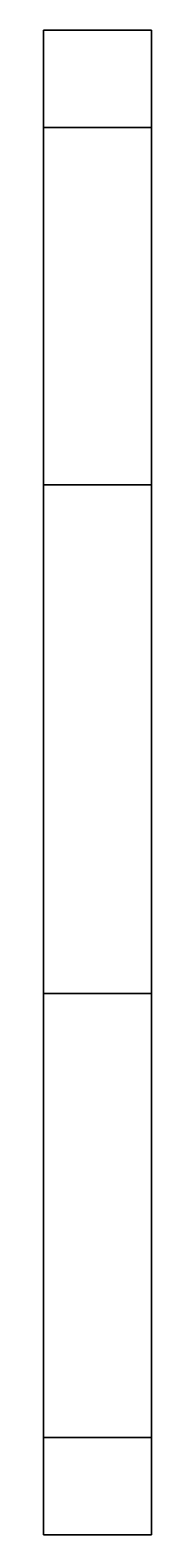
# Model space of a CAD drawing. Extents: x -0.025 to 0.025, y -0.37 to 0.325.
import ezdxf

# ---------------------------------------------------------------- set-up
doc = ezdxf.new("R2010")
doc.units = 0
doc.layers.add('BOGIE', color=5, linetype='CONTINUOUS')

msp = doc.modelspace()

# ---------------------------------------------------------------- linework, layer by layer
at = {"layer": 'BOGIE'}
for points in [[(-0.025, 0.325, 0.215), (-0.025, 0.325, 0.265), (0.025, 0.325, 0.265), (0.025, 0.325, 0.215)], [(-0.025, 0.28, 0.3), (-0.025, 0.325, 0.265), (-0.025, 0.325, 0.215), (-0.025, 0.28, 0.18)], [(0.025, 0.28, 0.3), (0.025, 0.325, 0.265), (-0.025, 0.325, 0.265), (-0.025, 0.28, 0.3)], [(-0.025, 0.28, 0.18), (-0.025, 0.325, 0.215), (0.025, 0.325, 0.215), (0.025, 0.28, 0.18)], [(0.025, 0.325, 0.215), (0.025, 0.325, 0.265), (0.025, 0.28, 0.3), (0.025, 0.28, 0.18)], [(-0.025, -0.325, 0.3), (-0.025, 0.28, 0.3), (-0.025, 0.28, 0.18), (-0.025, -0.325, 0.18)], [(-0.025, -0.325, 0.18), (-0.025, 0.28, 0.18), (0.025, 0.28, 0.18), (0.025, -0.325, 0.18)], [(-0.025, -0.12, 0.375), (-0.025, 0.115, 0.375), (-0.025, 0.28, 0.3), (-0.025, -0.325, 0.3)], [(-0.025, 0.28, 0.3), (-0.025, 0.115, 0.375), (0.025, 0.115, 0.375), (0.025, 0.28, 0.3)], [(0.025, 0.28, 0.18), (0.025, 0.28, 0.3), (0.025, -0.325, 0.3), (0.025, -0.325, 0.18)], [(0.025, 0.28, 0.3), (0.025, 0.115, 0.375), (0.025, -0.12, 0.375), (0.025, -0.325, 0.3)], [(0.025, -0.12, 0.375), (0.025, 0.115, 0.375), (-0.025, 0.115, 0.375), (-0.025, -0.12, 0.375)], [(0.025, -0.325, 0.3), (0.025, -0.12, 0.375), (-0.025, -0.12, 0.375), (-0.025, -0.325, 0.3)], [(-0.025, -0.325, 0.18), (-0.025, -0.37, 0.215), (-0.025, -0.37, 0.265), (-0.025, -0.325, 0.3)], [(0.025, -0.325, 0.18), (0.025, -0.37, 0.215), (-0.025, -0.37, 0.215), (-0.025, -0.325, 0.18)], [(-0.025, -0.325, 0.3), (-0.025, -0.37, 0.265), (0.025, -0.37, 0.265), (0.025, -0.325, 0.3)], [(0.025, -0.37, 0.265), (0.025, -0.37, 0.215), (0.025, -0.325, 0.18), (0.025, -0.325, 0.3)], [(-0.025, -0.37, 0.265), (-0.025, -0.37, 0.215), (0.025, -0.37, 0.215), (0.025, -0.37, 0.265)]]:
    msp.add_3dface(points, dxfattribs=at)

doc.saveas('drawing.dxf')
